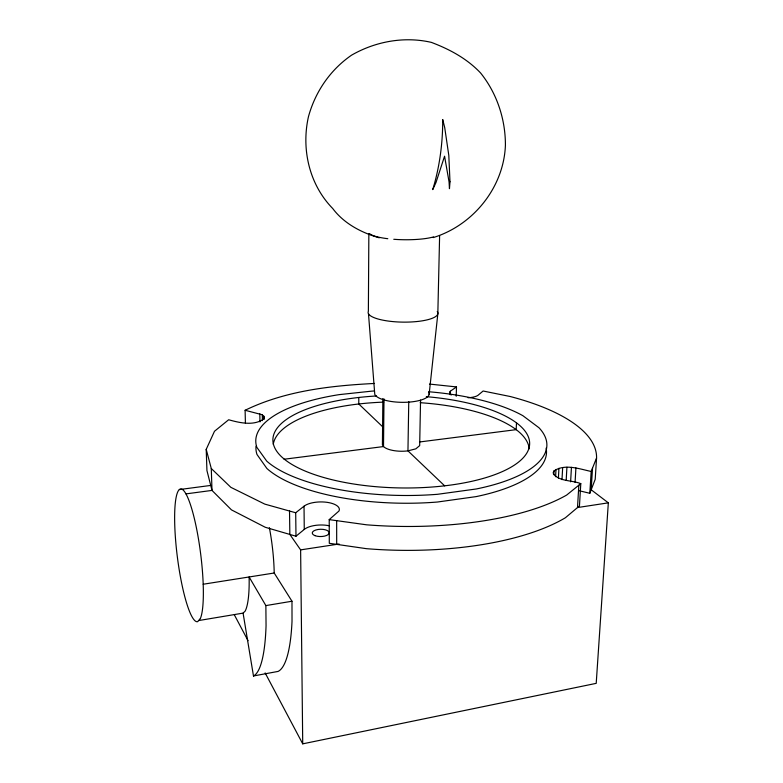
<?xml version="1.0" encoding="UTF-8"?>
<svg xmlns="http://www.w3.org/2000/svg" width="783" height="783" viewBox="0 0 783 783"><rect width="100%" height="100%" fill="white"/><g stroke="black" fill="none" stroke-linecap="round" stroke-linejoin="round"><path stroke-width="1.17" d="M358.8 397.48L358.771 403.989L383.102 427.185M368.852 233.51L368.372 311.282A34.892 9.279 0.8 0 0 404.322 322.136A34.892 9.279 0.8 0 0 437.247 311.497M420.559 400.103L419.668 445.625L415.832 448.835L407.953 450.861A18.763 6.832 0.9 0 1 383.513 446.564L382.417 444.803L382.867 398.518M383.993 398.909L383.513 446.564L284.072 459.239M408.755 401.571L407.953 450.861L444.656 485.842M439.615 235.771L437.824 313.924L429.123 394.426M450.225 394.779L450.313 391.236L456.489 386.929L456.225 396.286M516.486 422.83L516.193 429.652L419.708 441.955M553.845 474.527L554.041 470.886C565.062 463.497 579.547 469.007 591.175 471.464L589.814 493.29L579.312 490.755M555.607 476.71L555.999 469.457M558.416 477.982L558.935 468.322M561.998 479.627L562.664 467.568M566.178 480.488L566.921 467.236M570.611 481.819L571.443 467.353M575.074 482.387L575.916 467.921M578.843 485.215L577.511 507.55L608.332 502.843L596.215 683.353L302.727 743.85L265.134 672.92M554.041 470.886L553.209 472.541L553.571 474.292C560.325 481.711 572.109 480.145 580.79 483.63L579.459 505.916L565.395 517.749A194.223 74.444 0.9 0 1 366.395 548.668L329.3 543.304L329.212 519.618L338.99 510.996A18.763 7.732 -0.7 0 0 326.932 502.314A18.763 7.732 -0.7 0 0 304.029 506.21L295.7 512.757L295.984 536.218L265.261 527.272L231.484 509.89L211.997 490.412L206.937 470.554L206.213 449.364L214.493 431.267L228.656 419.757C239.686 422.83 253.839 426.226 263.94 418.817L264.448 417.408L262.305 414.784L245.108 410.272L245.412 423.026M592.535 468.068L591.175 489.767L608.332 502.843M468.087 397.754A14.789 4.786 1.8 0 0 478.726 394.681L483.121 391.011L510.125 396.492A195.27 71.791 0.9 0 1 596.558 458.006L595.207 479.333L589.814 493.29M591.175 471.464L596.558 458.006M198.579 620.576L243.082 613.118L245.138 611.141A66.115 13.742 82.6 0 0 249.111 576.973L265.868 605.592L266.054 625.656A127.972 26.671 82.5 0 1 253.477 675.964L278.063 671.423A127.13 28.736 82.4 0 0 292.02 621.193L291.981 601.236L274.207 573.009A65.684 14.799 82.4 0 0 269.381 527.683M295.984 536.218L304.264 529.425A18.655 8.006 -0.8 0 1 329.173 525.755M580.79 483.63L566.677 495.052A195.27 71.791 0.9 0 1 366.542 524.806L329.212 519.618M245.108 410.272C285.159 390.786 330.504 385.706 374.489 383.455M433.244 237.582C473.245 225.24 503.831 187.401 505.417 145.149C505.456 119.143 496.931 93.334 480.615 73.005C466.991 58.598 449.726 49.329 431.364 42.38C404.341 36.135 375.527 41.401 351.606 55.143C330.269 69.804 315.285 91.768 308.463 116.657C301.161 149.024 309.216 184.504 332.706 208.493C344.001 223.595 361.443 232.698 379.275 237.807M265.868 605.592L291.981 601.236M203.189 584.235L274.207 573.009M289.524 511.035L289.847 534.427L300.623 549.881L339.108 543.999M179.336 489.571L210.715 485.431M185.953 493.887L211.997 490.412L211.283 468.518L206.213 449.364M429.495 384.071L456.489 386.929M295.7 512.757L264.801 504.115L230.848 487.329L211.283 468.518M234.371 614.88L248.045 640.68M243.082 613.118L253.477 675.964M368.48 313.709L374.773 394.358A27.366 8.916 0.9 0 0 406.406 402.266A27.366 8.916 0.9 0 0 428.722 392.107M259.809 413.747L259.976 421.91M263.881 416.037L263.959 419.551M262.305 414.784L262.422 420.628M300.623 549.881L302.727 743.85M304.029 506.21L304.264 529.425M336.661 520.646L336.69 544.371M433.645 236.877A35.568 7.341 0.8 0 1 393.771 239.285M387.8 238.707A35.568 7.341 0.8 0 1 369.556 233.637M451.488 394.926A14.789 4.786 1.8 0 1 450.313 391.236M546.123 448.121A145.305 53.175 0.9 0 1 476.025 496.628L437.374 502.03A145.305 53.175 0.9 0 1 266.886 468.479L256.99 454.483A145.305 53.175 0.9 0 1 256.012 446.281M273.267 444.304A128.158 46.833 0.9 0 1 383.739 402.119M420.197 402.697A128.158 46.833 0.9 0 1 529.249 448.806M374.117 391.001A145.56 52.5 0.9 0 0 371.739 391.138L339.176 394.632A145.56 52.5 0.9 0 0 256.834 447.318L266.749 461.138A145.56 52.5 0.9 0 0 437.56 494.298L476.279 488.974A145.56 52.5 0.9 0 0 538.978 427.753L522.917 415.724A145.56 52.5 0.9 0 0 428.859 391.764M426.324 396.668A128.383 46.246 0.9 0 1 507.981 468.86A128.383 46.246 0.9 0 1 294.447 465.895A128.383 46.246 0.9 0 1 376.554 395.973M449.99 181.764L449.462 188.664L449.07 181.95L444.568 156.199L435.935 182.654L432.725 189.603C439.635 167.014 442.796 143.142 442.718 119.535L444.715 127.6L448.806 155.396L449.99 181.764M200.311 618.639L197.59 621.682A66.907 11.755 82.8 0 1 174.942 529.876A66.907 11.755 82.8 0 1 192.236 510.477A66.907 11.755 82.8 0 1 200.311 618.639M315.079 535.68A8.476 3.641 -0.8 0 0 329.036 533.556A8.476 3.641 -0.8 0 0 318.113 529.474A8.476 3.641 -0.8 0 0 315.079 535.68"/></g></svg>
